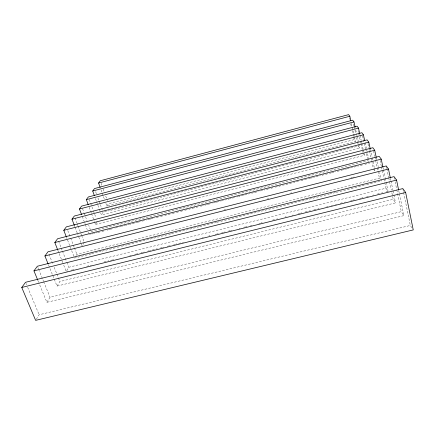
<?xml version="1.0" encoding="UTF-8"?>
<svg xmlns="http://www.w3.org/2000/svg" width="435" height="435" viewBox="0 0 435 435"><rect width="100%" height="100%" fill="white"/><g stroke="black" fill="none" stroke-linecap="round" stroke-linejoin="round"><path stroke-width="0.33" stroke-dasharray="2.17 1.63" d="M36.333 319.246L39.139 314.75L410.33 225.455L412.157 228.244M46.893 302.325L50.047 297.279L401.304 211.644L403.903 215.619L46.893 302.325L38.775 282.592M57.028 286.089L59.872 281.532L393.235 199.295L395.567 202.862L57.028 286.089L48.448 264.757M386.285 191.851L388.08 191.405L385.981 188.192L68.779 267.275L66.196 271.407L62.977 263.246M76.207 255.372L76.881 254.296L379.418 178.154L380.054 179.122M84.287 242.431L82.133 245.884L78.354 235.949M94.574 221.904L95.515 224.449L97.032 222.013M99.365 209.3L101.431 214.972L103.117 212.269M106.907 206.195L108.473 203.689L354.221 139.591L355.455 141.478L106.907 206.195L105.781 203.069M104.378 211.943L109.43 210.632M110.691 210.306L134.85 204.042M136.128 203.71L138.683 203.047M139.967 202.715L145.094 201.383M146.377 201.052L155.382 198.719M156.671 198.382L161.836 197.044M163.13 196.707L172.2 194.358M173.5 194.021L189.143 189.964M190.448 189.622L199.627 187.246M200.937 186.903L214.999 183.26M215.439 183.146L229.588 179.476M230.028 179.361L244.263 175.669M244.709 175.555L250.071 174.163M251.408 173.815L259.032 171.841M259.477 171.727L263.072 170.792M263.523 170.678L305.256 159.857M305.713 159.737L309.377 158.786M309.834 158.666L313.504 157.715M313.961 157.595L358.445 146.062L359.783 148.107L101.431 214.972M95.515 224.449L364.481 155.295L363.899 152.642M89.561 234.601L90.48 234.367M91.861 234.014L93.237 233.66M93.699 233.546L94.618 233.307M95.999 232.959L97.38 232.605M97.842 232.486L101.534 231.545M101.997 231.425L105.694 230.485M107.081 230.131L108.467 229.772M108.929 229.658L109.859 229.419M110.321 229.299L114.03 228.353M115.422 228L118.211 227.287M119.609 226.929L121.006 226.575M121.468 226.456L122.404 226.216M123.801 225.863L125.198 225.504M125.666 225.384L126.596 225.145M127.999 224.792L129.396 224.433M129.864 224.313L130.799 224.074M132.202 223.715L137.824 222.28M138.292 222.16L142.049 221.203M142.517 221.083L146.28 220.126M147.693 219.762L149.102 219.403M149.575 219.283L150.515 219.044M150.988 218.919L154.762 217.957M156.181 217.598L159.02 216.875M160.439 216.51L163.283 215.782M164.702 215.423L167.551 214.694M168.024 214.575L171.83 213.601M172.303 213.482L176.115 212.508M176.588 212.389L180.405 211.415M180.884 211.29L184.706 210.317M185.185 210.192L190.454 208.849M191.895 208.479L193.336 208.115M193.814 207.99L194.771 207.745M196.218 207.381L197.659 207.011M200.546 206.272L201.992 205.902M202.471 205.782L203.439 205.537M204.885 205.168L206.331 204.798M206.815 204.673L207.778 204.428M208.262 204.303L212.128 203.314M213.58 202.944L215.037 202.574M215.521 202.449L216.489 202.204M216.973 202.079L220.855 201.09M221.344 200.965L225.232 199.975M225.716 199.85L226.689 199.6M228.152 199.225L229.615 198.855M230.104 198.73L231.077 198.48M232.54 198.104L235.471 197.359M236.939 196.984L238.402 196.609M238.891 196.484L239.87 196.234M241.343 195.859L244.28 195.108M244.774 194.983L248.7 193.983M249.19 193.858L250.174 193.608M251.653 193.227L253.126 192.852M253.621 192.727L254.605 192.477M255.095 192.352L259.042 191.34M260.522 190.965L264.969 189.829M266.454 189.448L267.938 189.073M268.433 188.948L269.428 188.692M270.913 188.311L273.892 187.55M275.382 187.17L278.362 186.408M278.862 186.283L282.842 185.267M283.343 185.141L284.343 184.886M285.838 184.505L288.835 183.739M289.335 183.613L293.331 182.591M293.832 182.461L294.838 182.205M296.338 181.825L299.345 181.052M300.851 180.672L303.869 179.9M304.369 179.775L308.399 178.747M308.899 178.616L309.91 178.361M310.411 178.23L312.934 177.589M313.439 177.458L314.451 177.203M315.962 176.817L320.513 175.653M322.036 175.267L325.075 174.489M325.581 174.359L329.643 173.32M330.149 173.195L331.165 172.934M331.677 172.804L335.749 171.765M337.277 171.374L340.339 170.591M340.844 170.466L341.866 170.205M342.378 170.074L344.933 169.422M345.444 169.291L346.467 169.03M346.978 168.9L352.616 167.459M354.155 167.067L357.233 166.279M357.749 166.148L358.777 165.887M360.321 165.49L363.41 164.702M364.954 164.31L368.048 163.522M368.565 163.386L369.598 163.125M224.161 209.92L225.689 209.534M267.248 199.007L268.797 198.616M290.645 193.086L291.695 192.819M350.963 177.812L352.567 177.404M353.106 177.268L354.177 176.996M91.067 253.909L74.526 258.064L67.207 239.147M91.573 253.784L101.654 251.256M102.16 251.125L116.868 247.439M117.374 247.308L121.447 246.286M121.958 246.156L127.575 244.747M128.086 244.622L170.895 233.878M171.417 233.747L199.17 226.776M199.698 226.646L216.619 222.399M217.147 222.269L329.056 194.179M329.616 194.037L335.738 192.504M336.298 192.362L366.031 184.897M366.596 184.755L381.321 181.063L379.494 172.532M66.718 271.277L67.762 271.016M70.9 270.238L72.471 269.847M72.998 269.716L74.042 269.455M86.657 266.323L89.822 265.535M90.349 265.404L91.404 265.143M104.117 261.984L107.304 261.19M107.836 261.06L108.902 260.793M110.495 260.396L112.094 260M112.627 259.869L113.693 259.603M129.744 255.611L131.354 255.214M134.578 254.41L136.193 254.007M136.731 253.877L137.808 253.61M141.043 252.806L142.664 252.403M143.202 252.267L144.284 252.001M147.53 251.191L149.151 250.788M149.694 250.652L150.776 250.386M152.402 249.984L155.654 249.173M156.198 249.037L157.285 248.766M160.548 247.955L162.179 247.553M162.723 247.417L163.81 247.145M167.083 246.335L168.72 245.927M169.264 245.791L170.357 245.519M173.636 244.704L175.278 244.296M175.827 244.16L176.92 243.888M178.567 243.48L181.857 242.659M182.406 242.523L183.505 242.251M195.619 239.239L196.723 238.967M202.253 237.592L203.362 237.314M208.909 235.939L210.018 235.661M215.02 234.416L216.69 234.003M217.25 233.861L218.365 233.59M221.709 232.758L223.383 232.339M223.943 232.198L225.064 231.92M228.418 231.088L230.099 230.67M230.659 230.534L231.779 230.251M239.076 228.44L240.202 228.157M243.578 227.32L245.269 226.901M245.835 226.76L246.96 226.477M250.348 225.634L252.044 225.216M258.836 223.525L260.538 223.106M261.109 222.965L262.24 222.682M272.484 220.137L275.904 219.283M276.475 219.142L277.617 218.859M285.061 217.011L286.203 216.722M291.945 215.298L293.098 215.015M298.274 213.726L300.003 213.297M300.585 213.15L301.738 212.867M305.201 212.003L308.671 211.144M309.252 210.997L310.411 210.709M313.885 209.844L317.371 208.979M317.947 208.833L319.111 208.544M326.68 206.663L327.843 206.375M331.35 205.505L332.514 205.217M335.439 204.488L336.608 204.194M340.126 203.324L343.645 202.449M344.232 202.302L345.406 202.009M350.702 200.693L352.47 200.258M353.057 200.111L354.237 199.817M359.549 198.496L361.322 198.055M361.915 197.909L363.1 197.615M366.651 196.729L368.429 196.288M372.583 195.255L373.774 194.962M377.341 194.075L380.913 193.183M381.511 193.037L382.702 192.738M363.029 153.076L364.481 155.295M368.652 161.673L368.015 160.705L91.084 231.55L88.713 225.189M373.458 169.03L374.839 171.145M26.078 283.538L26.6 284.784M27.644 287.279L39.139 314.75M37.758 280.124L38.519 281.972M37.872 267.481L38.378 268.721M38.633 269.341L43.451 281.135M43.707 281.76L50.047 297.279M48.976 254.279L53.19 264.806M54.179 267.286L56.653 273.479M56.903 274.099L58.143 277.198M58.388 277.818L59.872 281.532M57.779 250.06L62.732 262.615M58.567 241.224L60.998 247.423M61.243 248.042L62.216 250.527M62.455 251.147L66.588 261.691M66.832 262.31L68.779 267.275M66.473 237.254L66.963 238.516M67.768 230.61L70.405 237.466M70.644 238.092L74.244 247.439M74.483 248.064L76.881 254.296M75.01 217.924L76.913 222.954M77.153 223.579L77.865 225.466M78.104 226.097L81.432 234.889M81.671 235.52L83.808 241.175M74.341 225.395L74.815 226.64M75.048 227.26L78.121 235.33M82.547 208.659L83.971 212.476M84.205 213.112L87.049 220.741M82.291 216.532L85.108 224.058M85.347 224.683L87.223 229.702M88.164 232.208L88.631 233.464M89.175 207.277L91.29 213.003M91.524 213.639L94.341 221.268M89.24 199.502L90.398 202.65M90.627 203.281L93.172 210.203M93.405 210.828L95.95 217.75M95.461 198.583L96.38 201.106M96.608 201.737L99.136 208.669M95.646 191.683L96.554 194.179M97.913 197.92L98.816 200.415M99.044 201.041L102.437 210.399M101.056 189.926L101.953 192.428M102.181 193.053L104.433 199.312M101.165 183.309L101.85 185.218M103.22 189.04L104.362 192.226M105.732 196.049L107.331 200.508M353.563 124.057L353.992 125.998M354.133 126.645L355.574 133.115M356.58 137.65L358.445 146.062M351.409 123.366L352.132 126.601M352.279 127.248L353.72 133.714M353.867 134.361L354.297 136.302M354.443 136.949L355.455 141.478M349.376 117.918L349.669 119.228M350.697 123.828L351.284 126.454M352.165 130.397L352.899 133.681M353.046 134.339L353.486 136.307M353.633 136.965L354.221 139.591M358.114 130.772L358.402 132.088M358.549 132.74L358.984 134.709M359.56 137.335L360.283 140.614M360.43 141.272L360.86 143.24M361.006 143.893L362.888 152.419M355.721 129.777L356.444 133.05M356.591 133.708L357.026 135.671M357.173 136.324L359.783 148.107M362.605 135.981L365.878 150.945M366.449 153.55L367.591 158.753M360.104 135.388L361.126 140.032M361.267 140.695L361.708 142.685M361.855 143.349L363.171 149.325M363.312 149.988L363.752 151.978M367.994 143.855L368.858 147.829M369 148.487L369.429 150.477M369.576 151.141L371.588 160.417M371.729 161.081L373.17 167.703M365.139 142.707L369.168 161.151M370.359 149.368L372.061 157.242M372.208 157.9L374.334 167.741M374.475 168.399L375.046 171.02M376.4 158.101L378.227 166.627M378.368 167.285L378.928 169.911M373.589 151.032L374.725 156.323M374.867 156.986L375.438 159.629M375.579 160.292L379.418 178.154M383.056 167.703L383.333 169.019M383.474 169.677L385.149 177.578M385.285 178.236L385.986 181.525M386.128 182.189L388.08 191.405M380.06 160.346L381.326 166.317M381.468 166.98L383.866 178.247M384.007 178.91L385.981 188.192M386.231 165.952L386.639 167.915M386.78 168.568L388.564 177.067M388.7 177.719L389.39 180.993M389.526 181.645L391.315 190.144M391.864 192.759L393.235 199.295M390.429 178.317L390.842 180.308M390.983 180.971L392.93 190.258M393.066 190.921L393.762 194.238M393.898 194.902L395.567 202.862M398.743 190.601L399.286 193.238M399.422 193.896L403.903 215.619M394.181 177.284L394.594 179.269M395.143 181.912L396.649 189.176M396.785 189.839L401.304 211.644M402.94 189.247L403.479 191.878M403.615 192.536L410.33 225.455"/><path stroke-width="0.65" d="M21.75 287.459L25.556 282.288L402.805 188.589L405.643 192.46L413.25 229.919L35.632 320.367L21.75 287.459L405.643 192.46M37.508 279.504L33.952 270.875L37.361 266.236L394.045 176.626L396.568 180.068L398.607 189.943M48.193 264.132L44.914 255.976L47.986 251.8L386.231 165.952L388.482 169.03L390.287 177.654M57.534 249.434L54.81 242.523L57.594 238.739L379.211 156.372L381.239 159.139L382.914 167.04M66.234 236.624L63.793 230.316L66.327 226.874L372.877 147.721L374.709 150.227L376.259 157.443M74.341 225.395L71.982 219.191L74.298 216.043L367.129 139.874L368.798 142.153L370.218 148.716M81.584 214.651L79.474 209.007L81.601 206.114L361.893 132.724L363.415 134.801L364.709 140.733M88.234 204.733L86.358 199.649L88.316 196.984L357.102 126.183L358.494 128.086L359.81 134.062M94.313 195.429L92.704 191.019L94.515 188.562L352.698 120.174L353.981 121.925L355.139 127.161M100.153 187.42L98.576 183.043L100.251 180.764L348.642 114.633L349.822 116.248L350.833 120.778M98.576 183.043L349.822 116.248M92.704 191.019L353.981 121.925M86.358 199.649L358.494 128.086M79.474 209.007L363.415 134.801M71.982 219.191L368.798 142.153M63.793 230.316L374.709 150.227M54.81 242.523L381.239 159.139M44.914 255.976L388.482 169.03M33.952 270.875L396.568 180.068"/></g></svg>
